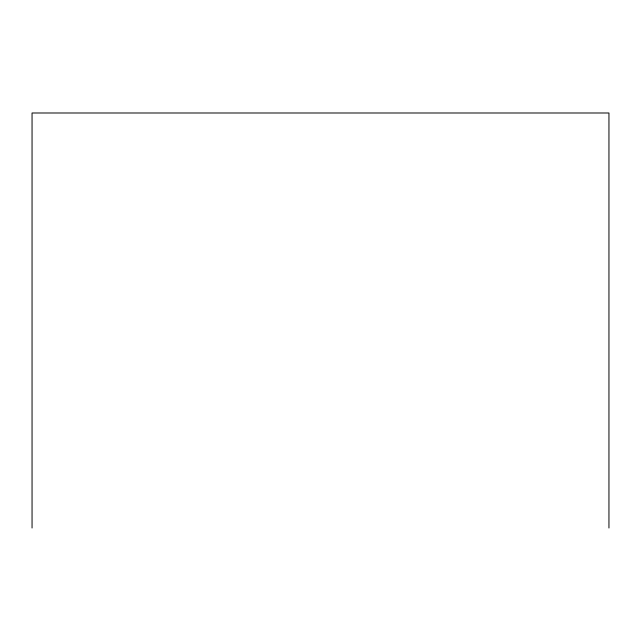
<?xml version="1.0" encoding="UTF-8"?>
<svg xmlns="http://www.w3.org/2000/svg" width="641" height="641" viewBox="0 0 641 641"><rect width="100%" height="100%" fill="white"/><g stroke="black" fill="none" stroke-linecap="round" stroke-linejoin="round"><path stroke-width="0.96" d="M608.95 528.008L608.95 112.992L32.05 112.992L32.05 528.008"/></g></svg>
